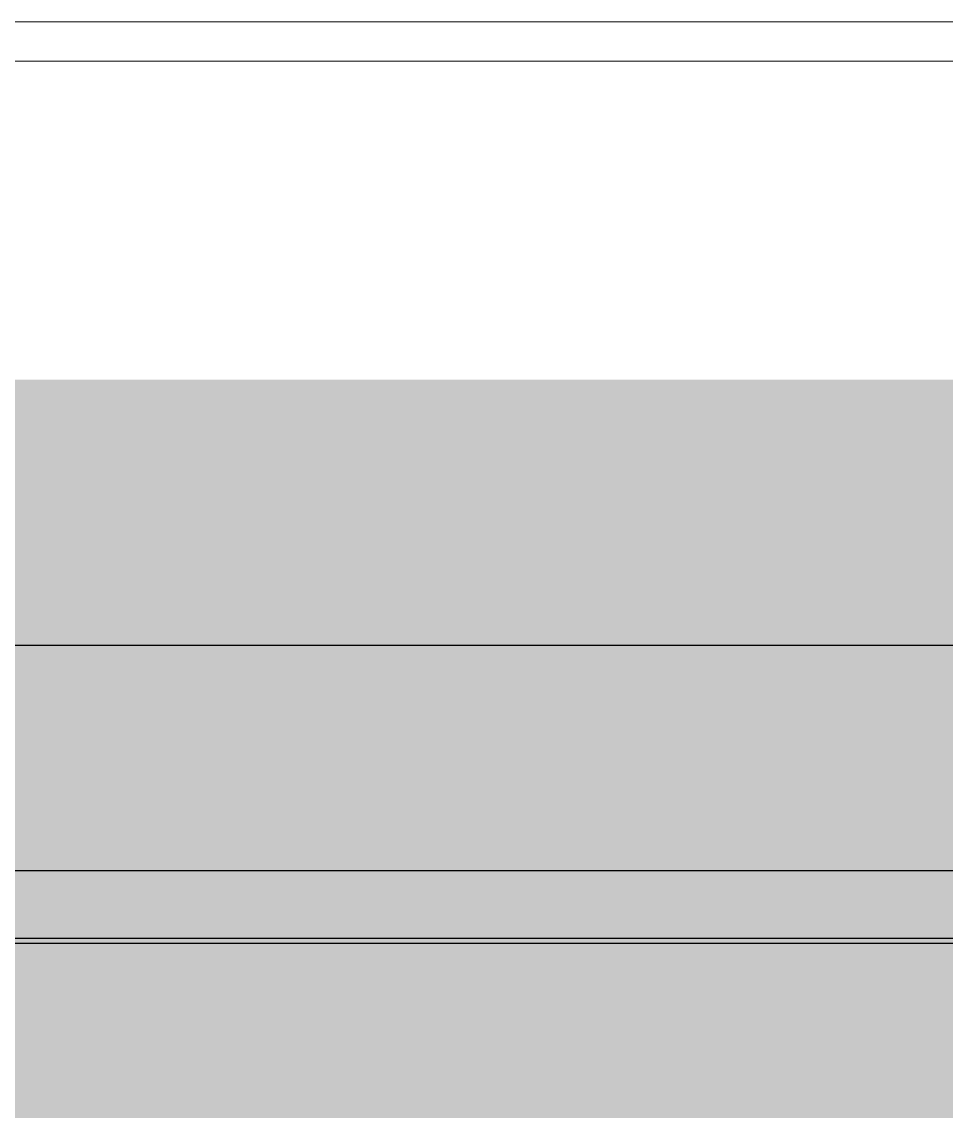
# Model space of a CAD drawing. Header units: millimetres. Extents: x 4003075 to 5615882, y 1445368 to 2591247.
# Drawn here: x 5356535.1 to 5356945.2, y 2416292.9 to 2416776.3 of the extents above; entities that cross this region are included whole.
import ezdxf

# ---------------------------------------------------------------- set-up
doc = ezdxf.new("R2010")
doc.units = ezdxf.units.MM
for name, color, linetype, lineweight in [('1.검수박스', 2, 'Continuous', 25), ('XR-평면도$0$A-CNTL', 9, 'Continuous', 15), ('XR-평면도$0$A-ELEV-LIN2', 9, 'Continuous', 25), ('XR-평면도$0$A-ELEV-LIN3', 9, 'Continuous', 18)]:
    doc.layers.add(name, color=color, linetype=linetype, lineweight=lineweight)
doc.layers.add('XR-평면도$0$A-ELEV-PATT', color=9, linetype='Continuous')

# ---------------------------------------------------------------- blocks, each defined once
blk = doc.blocks.new('XR-평면도$0$중심선(210216)')
at = {"layer": 'XR-평면도$0$A-CNTL', "ltscale": 300}
blk.add_lwpolyline([(-10000, 77000), (186000, 77000)], dxfattribs=at)
blk = doc.blocks.new('XR-평면도$0$스크린+범퍼_기준층(도크레밸러)')
at = {"layer": 'XR-평면도$0$A-ELEV-PATT', "ltscale": 0.002}
h = blk.add_hatch(dxfattribs=at)
h.set_pattern_fill('AR-HBONE', color=256, scale=0.1, angle=450, style=0)
h.set_pattern_definition([(135, (-50954683.464, -21380461.164), (-14.3684097937, 2e-14), [30.48, -10.16]), (225, (-50954690.648, -21380453.98), (-14.3684097937, 2e-14), [30.48, -10.16])])
h.paths.add_polyline_path([(32, -4398), (2, -4398), (2, -602), (32, -602)])
h = blk.add_hatch(dxfattribs=at)
h.set_pattern_fill('AR-SAND', color=256, angle=450, style=0)
h.set_pattern_definition([(127.5, (-50954928.292, -21381394.81), (-48.941323733, -1.600031296), [0, -38.608, 0, -43.18, 0, -41.275]), (97.5, (-50954928.29, -21381394.81), (-71.68251006, 44.95232831), [0, -20.828, 0, -34.798, 0, -13.335]), (57.5, (-50954928.292, -21381426.05), (-0.143718468, 79.099237024), [0, -12.7, 0, -45.72, 0, -59.69]), (47.5, (-50954928.29, -21381426.05), (-22.292932326, 76.35564525), [0, -6.35, 0, -29.972, 0, -34.29])])
edge = h.paths.add_edge_path()
edge.add_line((123.67, -4398), (32, -4398))
edge.add_line((32, -4398), (32, -602))
edge.add_line((32, -602), (123.67, -602))
edge.add_arc((123.67, -610.33), 8.33, 360, 450, ccw=False)
edge.add_line((132, -610.33), (132, -4389.67))
edge.add_arc((123.67, -4389.67), 8.33, 270, 360, ccw=False)
at = {"layer": 'XR-평면도$0$A-ELEV-LIN3'}
blk.add_line((0, -4400), (0, -600), dxfattribs=at)
at = {"layer": 'XR-평면도$0$A-ELEV-LIN3', "linetype": 'Continuous'}
blk.add_lwpolyline([(408.75, -619.5), (408.75, -10380.5), (391.25, -10380.5), (391.25, -619.5)], dxfattribs=at)
at = {"layer": 'XR-평면도$0$A-ELEV-PATT'}
for p, q in [((32, -4398), (32, -602)), ((132, -4389.67), (132, -610.33))]:
    blk.add_line(p, q, dxfattribs=at)
at = {"layer": 'XR-평면도$0$A-ELEV-PATT', "ltscale": 0.002}
blk.add_lwpolyline([(52, -602), (52, -600), (0, -600), (0, -4400), (52, -4400), (52, -4398), (2, -4398), (2, -602)], close=True, dxfattribs=at)
at = {"layer": 'XR-평면도$0$A-ELEV-PATT'}
blk.add_lwpolyline([(32, -4398), (2, -4398), (2, -602), (32, -602)], dxfattribs=at)

msp = doc.modelspace()

# ---------------------------------------------------------------- linework, layer by layer
at = {"layer": '1.검수박스', "const_width": 500}
msp.add_lwpolyline([(5355575.04, 2416367.56), (5399575.04, 2416367.56), (5399575.04, 2397398.03), (5355575.04, 2397398.03)], close=True, dxfattribs=at)
at = {"layer": 'XR-평면도$0$A-ELEV-LIN2'}
for p, q in [((5356125.04, 2416367.56), (5366025.04, 2416367.56)), ((5356125.05, 2416367.56), (5366025.05, 2416367.56)), ((5356125.05, 2416367.56), (5366025.05, 2416367.56))]:
    msp.add_line(p, q, dxfattribs=at)

# ---------------------------------------------------------------- block references
at = {"rotation": 90}
for p in [(5355575.04, 2416367.56), (5355575.05, 2416367.56), (5355575.05, 2416367.56)]:
    msp.add_blockref('XR-평면도$0$스크린+범퍼_기준층(도크레밸러)', p, dxfattribs=at)
at = {"layer": 'XR-평면도$0$A-CNTL'}
msp.add_blockref('XR-평면도$0$중심선(210216)', (5322575.04, 2339367.56), dxfattribs=at)

doc.saveas('drawing.dxf')
